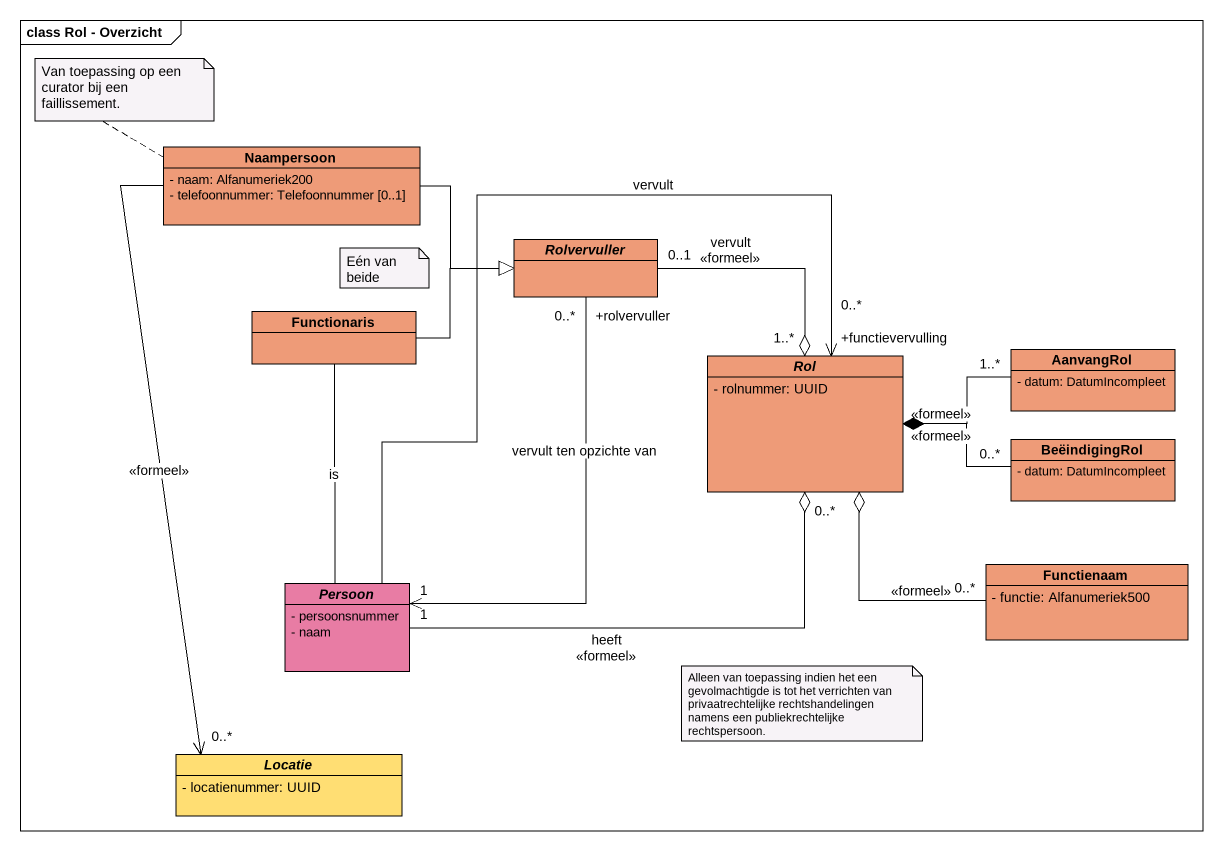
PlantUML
@startuml
mainframe class Rol - Overzicht
hide circle
hide empty members
skinparam classAttributeIconSize 0
class Naampersoon #EE9B78 {
  - naam: Alfanumeriek200
  - telefoonnummer: Telefoonnummer [0..1]
}
abstract class Rolvervuller #EE9B78
class Functionaris #EE9B78
abstract class Rol #EE9B78 {
  - rolnummer: UUID
}
class AanvangRol #EE9B78 {
  - datum: DatumIncompleet
}
class BeëindigingRol #EE9B78 {
  - datum: DatumIncompleet
}
abstract class Persoon #E87CA4 {
  - persoonsnummer
  - naam
}
class Functienaam #EE9B78 {
  - functie: Alfanumeriek500
}
abstract class Locatie #FFDE73 {
  - locatienummer: UUID
}
Naampersoon -right-|> Rolvervuller
Naampersoon --> "0..*" Locatie : <<formeel>>
Rolvervuller "0..1" --o "1..*" Rol : vervult\n<<formeel>>
Rolvervuller "+rolvervuller\n0..*" --> "1" Persoon : vervult ten opzichte van
Functionaris -right-|> Rolvervuller
Functionaris -- Persoon : is
AanvangRol "1..*" -left-* Rol : <<formeel>>
BeëindigingRol "0..*" -left-* Rol : <<formeel>>
Persoon "1" -right-o "0..*" Rol : heeft\n<<formeel>>
Persoon -right-> "+functievervulling\n0..*" Rol : vervult
Functienaam "0..*" -up-o Rol : <<formeel>>
note left of Naampersoon : Van toepassing op een curator bij een faillissement.
note as N2
  Eén van beide
end note
note as N3
  Alleen van toepassing indien het een gevolmachtigde is tot het verrichten van privaatrechtelijke rechtshandelingen namens een publiekrechtelijke rechtspersoon.
end note
@enduml
